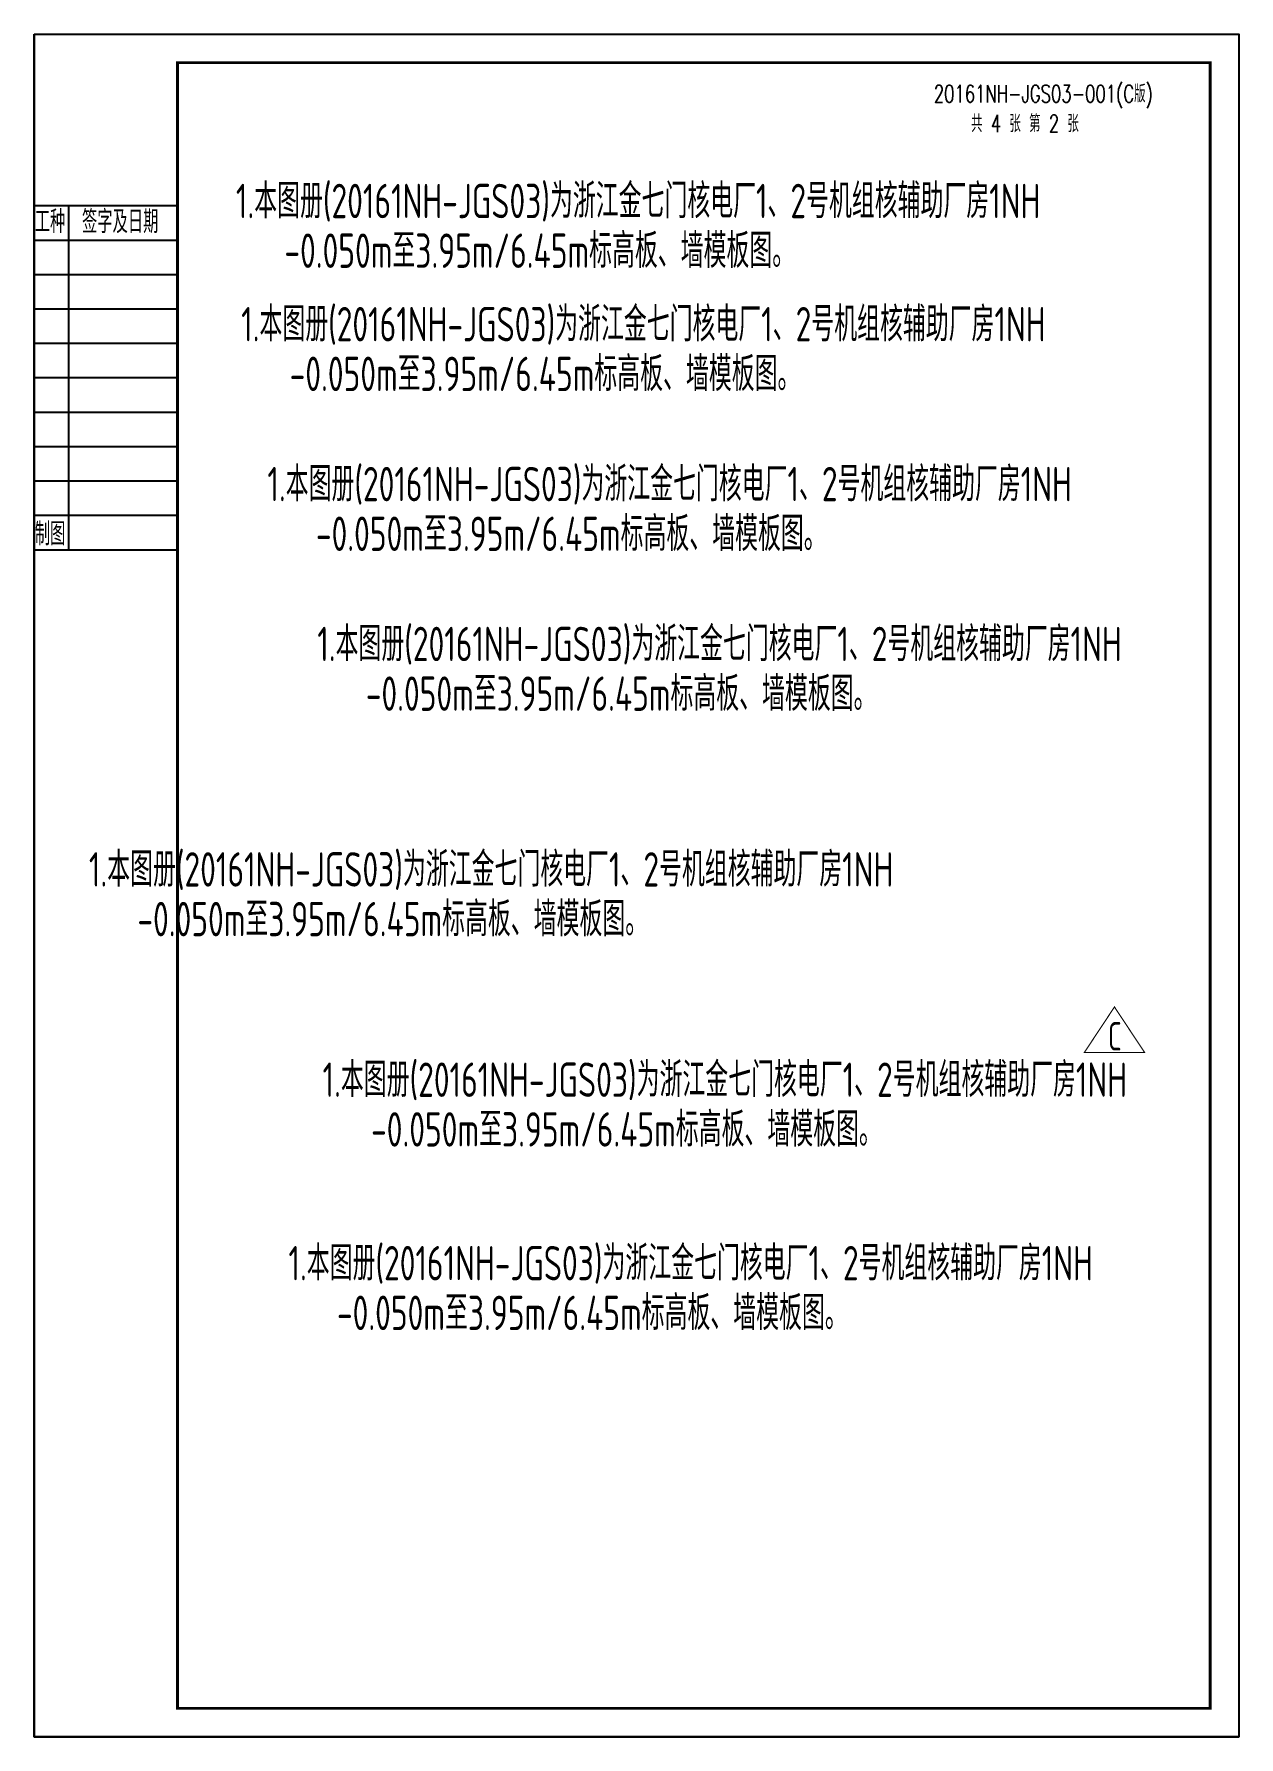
# Model space of a CAD drawing. Extents: x -383207 to 558143, y -95136 to 11777.
# Drawn here: x -370707 to -360207, y -63131 to -48281 of the extents above; entities that cross this region are included whole.
import ezdxf

# ---------------------------------------------------------------- set-up
doc = ezdxf.new("R2010")
doc.units = 0
doc.layers.get('0').update_dxf_attribs({"linetype": 'CONTINUOUS'})
for name, color, linetype in [('B版202012', 1, 'CONTINUOUS'), ('RED', 1, 'CONTINUOUS'), ('TEXT', 4, 'CONTINUOUS'), ('TK', 4, 'CONTINUOUS')]:
    doc.layers.add(name, color=color, linetype=linetype)
doc.styles.add('romans', font='romans.shx', dxfattribs={"width": 0.7, "bigfont": 'hz.shx'})
doc.styles.add('TSSD_Dimension', font='Tssdeng.shx', dxfattribs={"width": 0.7, "bigfont": 'tssdchn.shx'})

msp = doc.modelspace()

# ---------------------------------------------------------------- linework, layer by layer
at = {"ltscale": 5}
for p, q in [((-370707.1, -48281.2), (-370707.1, -63131.2)), ((-360207.1, -48281.2), (-360207.1, -63131.2)), ((-370707.1, -63131.2), (-360207.1, -63131.2))]:
    msp.add_line(p, q, dxfattribs=at)
at = {"ltscale": 10}
msp.add_line((-370707.1, -48281.2), (-360207.1, -48281.2), dxfattribs=at)
at = {"layer": 'B版202012', "color": 2, "const_width": 9.75}
msp.add_lwpolyline([(-361291.6, -56765.5), (-361554.1, -57162.3), (-361029.2, -57162.3)], close=True, dxfattribs=at)
at = {"layer": 'RED', "ltscale": 10}
for p, q in [((-369457.1, -48531.2), (-369457.1, -62881.2)), ((-369457.1, -48531.2), (-360457.1, -48531.2)), ((-360457.1, -48531.2), (-360457.1, -62881.2))]:
    msp.add_line(p, q, dxfattribs=at)
at = {"layer": 'TEXT', "const_width": 25}
msp.add_lwpolyline([(-369457.1, -48531.2), (-369457.1, -62881.2), (-360457.1, -62881.2), (-360457.1, -48531.2), (-369457.1, -48531.2)], dxfattribs=at)
at = {"layer": 'TK', "color": 4, "ltscale": 10}
for p, q in [((-369457.1, -49780.2), (-370707.1, -49780.2)), ((-370407.1, -49780.2), (-370407.1, -52780.2)), ((-369457.1, -50080.2), (-370707.1, -50080.2)), ((-369457.1, -50380.2), (-370707.1, -50380.2)), ((-369457.1, -50680.2), (-370707.1, -50680.2)), ((-369457.1, -50980.2), (-370707.1, -50980.2)), ((-369457.1, -51280.2), (-370707.1, -51280.2)), ((-369457.1, -51580.2), (-370707.1, -51580.2)), ((-369457.1, -51880.2), (-370707.1, -51880.2)), ((-369457.1, -52180.2), (-370707.1, -52180.2)), ((-369457.1, -52480.2), (-370707.1, -52480.2)), ((-370707.1, -52780.2), (-369457.1, -52780.2))]:
    msp.add_line(p, q, dxfattribs=at)
at = {"layer": 'TK'}
msp.add_lwpolyline([(-370707.1, -48281.2), (-360207.1, -48281.2), (-360207.1, -63131.2), (-370707.1, -63131.2)], close=True, dxfattribs=at)

# ---------------------------------------------------------------- texts
at = {"color": 1, "style": 'romans', "width": 0.7}
for s, p in [('20161NH-JGS03-001(C版)', (-362866.3, -48876.7)), ('共 4 张 第 2 张 ', (-362541.3, -49136.7))]:
    msp.add_text(s, height=150, dxfattribs=at).set_placement(p)
at = {"layer": 'B版202012', "color": 2, "style": 'TSSD_Dimension', "width": 0.7}
msp.add_text('C', height=248.6, dxfattribs=at).set_placement((-361348.3, -57145.5))
at = {"layer": 'TEXT', "color": 1, "style": 'TSSD_Dimension', "width": 0.7}
for s, p in [('1.本图册(20161NH-JGS03)为浙江金七门核电厂1、2号机组核辅助厂房1NH', (-368948, -49886.9)), (' -0.050m至3.95m/6.45m标高板、墙模板图。', (-368653.1, -50320.3)), ('1.本图册(20161NH-JGS03)为浙江金七门核电厂1、2号机组核辅助厂房1NH', (-368902.3, -50961.3)), (' -0.050m至3.95m/6.45m标高板、墙模板图。', (-368607.3, -51394.6)), ('1.本图册(20161NH-JGS03)为浙江金七门核电厂1、2号机组核辅助厂房1NH', (-368673.5, -52355.6)), (' -0.050m至3.95m/6.45m标高板、墙模板图。', (-368378.5, -52789)), ('1.本图册(20161NH-JGS03)为浙江金七门核电厂1、2号机组核辅助厂房1NH', (-368238.8, -53749.9)), (' -0.050m至3.95m/6.45m标高板、墙模板图。', (-367943.9, -54183.3)), ('1.本图册(20161NH-JGS03)为浙江金七门核电厂1、2号机组核辅助厂房1NH', (-370229.2, -55715.7)), (' -0.050m至3.95m/6.45m标高板、墙模板图。', (-369934.2, -56149.1)), ('1.本图册(20161NH-JGS03)为浙江金七门核电厂1、2号机组核辅助厂房1NH', (-368192.6, -57549.6)), (' -0.050m至3.95m/6.45m标高板、墙模板图。', (-367897.6, -57983)), ('1.本图册(20161NH-JGS03)为浙江金七门核电厂1、2号机组核辅助厂房1NH', (-368490, -59149.6)), (' -0.050m至3.95m/6.45m标高板、墙模板图。', (-368195, -59583))]:
    msp.add_text(s, height=300, dxfattribs=at).set_placement(p)
at = {"layer": 'TK', "color": 4, "ltscale": 10, "style": 'TSSD_Dimension', "width": 0.7}
for s, p in [('工种', (-370700.5, -50017.7)), ('签字及日期', (-370289.2, -50017.7)), ('制图', (-370700.5, -52740.3))]:
    msp.add_text(s, height=200, dxfattribs=at).set_placement(p)

doc.saveas('drawing.dxf')
